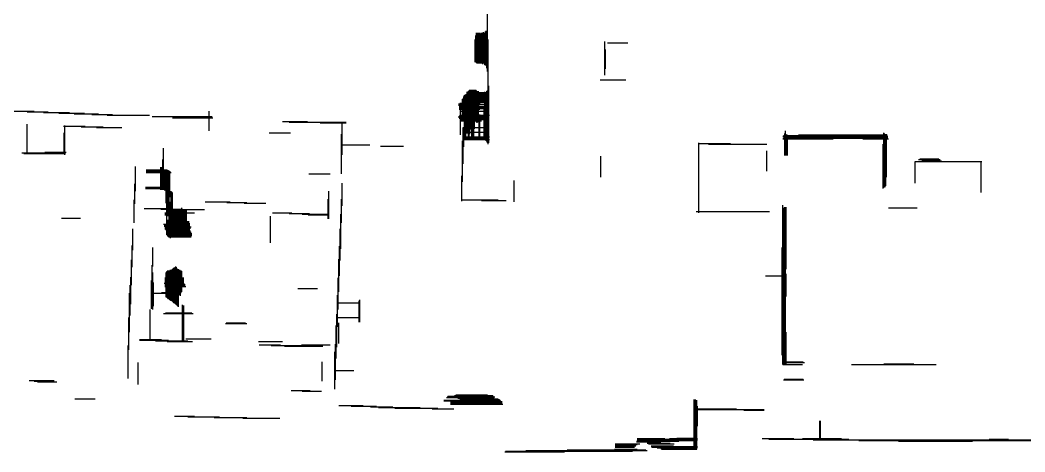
# Model space of a CAD drawing. Extents: x -17.4 to 24.4, y -13.4 to 16.4.
# Drawn here: x -0.58 to 14.6, y -13.45 to -6.93 of the extents above; entities that cross this region are included whole.
import ezdxf

# ---------------------------------------------------------------- set-up
doc = ezdxf.new("R2010")
doc.units = 0
doc.layers.add('1-0_REZ', color=7, linetype='CONTINUOUS')

msp = doc.modelspace()

# ---------------------------------------------------------------- linework, layer by layer
at = {"layer": '1-0_REZ'}
for p, q in [((6.48, -7.7), (6.48, -6.52)), ((6.31, -7.57), (6.31, -7.12)), ((6.32, -7.58), (6.32, -7.13)), ((6.33, -7.57), (6.33, -7.12)), ((6.34, -7.58), (6.34, -7.12)), ((6.35, -7.58), (6.35, -7.12)), ((6.36, -7.58), (6.36, -7.12)), ((6.37, -7.58), (6.37, -7.13)), ((6.38, -7.58), (6.38, -7.13)), ((6.39, -7.58), (6.39, -7.12)), ((6.4, -7.57), (6.4, -7.13)), ((6.41, -7.59), (6.41, -7.12)), ((6.42, -7.57), (6.42, -7.11)), ((6.43, -7.58), (6.43, -7.12)), ((6.44, -7.6), (6.44, -7.13)), ((6.45, -7.61), (6.45, -7.1)), ((6.46, -7.58), (6.46, -7.09)), ((6.47, -7.65), (6.47, -7.13)), ((6.29, -7.56), (6.29, -7.22)), ((6.3, -7.56), (6.3, -7.16)), ((6.49, -8.8), (6.49, -7.22)), ((8.25, -7.76), (8.25, -7.25)), ((8.29, -7.27), (8.6, -7.27)), ((8.26, -7.66), (8.26, -7.37)), ((8.18, -7.83), (8.57, -7.83)), ((6.17, -8.64), (6.17, -8.01)), ((6.17, -8.02), (6.5, -8.02)), ((6.17, -8.04), (6.5, -8.04)), ((6.18, -8.58), (6.18, -8.02)), ((6.18, -8.03), (6.5, -8.03)), ((6.19, -8.73), (6.19, -8)), ((6.2, -8.73), (6.2, -7.99)), ((6.21, -8.65), (6.21, -7.98)), ((6.22, -8.58), (6.22, -7.98)), ((6.23, -8.58), (6.23, -7.98)), ((6.24, -8.73), (6.24, -7.98)), ((6.25, -8.73), (6.25, -7.98)), ((6.26, -8.65), (6.26, -7.98)), ((6.27, -8.73), (6.27, -7.98)), ((6.28, -8.57), (6.28, -7.98)), ((6.29, -8.45), (6.29, -7.98)), ((6.3, -8.46), (6.3, -7.98)), ((6.31, -8.47), (6.31, -7.99)), ((6.32, -8.48), (6.32, -8)), ((6.34, -8.47), (6.34, -8)), ((6.44, -8.74), (6.44, -8.01)), ((6.45, -8.74), (6.45, -8.03)), ((6.47, -8.76), (6.47, -8)), ((6.48, -8.78), (6.48, -7.99)), ((6.5, -8.78), (6.5, -7.92)), ((6.04, -8.19), (6.35, -8.19)), ((6.06, -8.18), (6.37, -8.18)), ((6.07, -8.66), (6.07, -8.18)), ((6.09, -8.17), (6.5, -8.17)), ((6.1, -8.12), (6.5, -8.12)), ((6.1, -8.44), (6.1, -8.12)), ((6.1, -8.14), (6.5, -8.14)), ((6.1, -8.16), (6.5, -8.16)), ((6.11, -8.11), (6.5, -8.11)), ((6.11, -8.45), (6.11, -8.11)), ((6.11, -8.15), (6.5, -8.15)), ((6.12, -8.08), (6.5, -8.08)), ((6.12, -8.46), (6.12, -8.08)), ((6.12, -8.09), (6.5, -8.09)), ((6.13, -8.06), (6.5, -8.06)), ((6.13, -8.59), (6.13, -8.06)), ((6.13, -8.07), (6.5, -8.07)), ((6.13, -8.1), (6.5, -8.1)), ((6.14, -8.73), (6.14, -8.06)), ((6.15, -8.05), (6.5, -8.05)), ((6.15, -8.73), (6.15, -8.05)), ((6.16, -8.61), (6.16, -8.05)), ((-0.82, -8.3), (-0.37, -8.3)), ((-0.48, -8.31), (-0.16, -8.31)), ((-0.23, -8.32), (0.16, -8.32)), ((0, -8.33), (0.39, -8.33)), ((0.23, -8.34), (0.6, -8.34)), ((0.5, -8.35), (0.81, -8.35)), ((2.27, -8.6), (2.27, -8.3)), ((6.04, -8.2), (6.5, -8.2)), ((6.04, -8.21), (6.35, -8.21)), ((6.05, -8.23), (6.5, -8.23)), ((6.05, -8.24), (6.5, -8.24)), ((6.05, -8.25), (6.5, -8.25)), ((6.05, -8.26), (6.5, -8.26)), ((6.05, -8.27), (6.36, -8.27)), ((6.07, -8.3), (6.5, -8.3)), ((6.35, -8.74), (6.35, -8.35)), ((6.36, -8.74), (6.36, -8.35)), ((6.43, -8.74), (6.43, -8.24)), ((6.46, -8.75), (6.46, -8.28)), ((-0.48, -8.94), (-0.48, -8.5)), ((0.73, -8.36), (1.37, -8.36)), ((1.41, -8.38), (2.32, -8.38)), ((1.72, -8.4), (2.33, -8.4)), ((1.9, -8.39), (2.32, -8.39)), ((3.38, -8.46), (3.76, -8.46)), ((3.48, -8.47), (4.34, -8.47)), ((3.95, -8.48), (4.34, -8.48)), ((4.28, -8.96), (4.28, -8.48)), ((6.04, -8.38), (6.5, -8.38)), ((6.04, -8.39), (6.5, -8.39)), ((6.05, -8.37), (6.5, -8.37)), ((6.05, -8.4), (6.5, -8.4)), ((6.05, -8.41), (6.5, -8.41)), ((6.06, -8.42), (6.5, -8.42)), ((6.06, -8.43), (6.5, -8.43)), ((6.07, -8.36), (6.51, -8.36)), ((6.07, -8.45), (6.39, -8.45)), ((0.07, -8.53), (0.4, -8.53)), ((0.08, -8.95), (0.08, -8.63)), ((0.09, -8.96), (0.09, -8.52)), ((0.34, -8.54), (0.67, -8.54)), ((0.57, -8.55), (0.95, -8.55)), ((3.18, -8.63), (3.5, -8.63)), ((4.27, -9.25), (4.27, -8.65)), ((6.11, -8.55), (6.5, -8.55)), ((6.11, -9.1), (6.11, -8.55)), ((6.12, -8.84), (6.12, -8.55)), ((6.19, -8.62), (6.5, -8.62)), ((10.97, -8.97), (10.97, -8.64)), ((10.98, -8.97), (10.98, -8.6)), ((10.99, -8.97), (10.99, -8.65)), ((12.47, -9.46), (12.47, -8.63)), ((12.48, -9.43), (12.48, -8.64)), ((12.49, -9.45), (12.49, -8.65)), ((12.5, -9.43), (12.5, -8.65)), ((12.51, -9.3), (12.51, -8.65)), ((6.1, -9.37), (6.1, -8.75)), ((6.11, -8.69), (6.51, -8.69)), ((6.11, -8.73), (6.51, -8.73)), ((6.12, -8.72), (6.5, -8.72)), ((6.13, -8.71), (6.5, -8.71)), ((9.66, -8.79), (10.15, -8.79)), ((9.67, -9.84), (9.67, -8.78)), ((9.82, -8.8), (10.7, -8.8)), ((10.94, -8.68), (12.53, -8.68)), ((10.94, -8.71), (12.52, -8.71)), ((10.94, -8.72), (11.7, -8.72)), ((10.95, -8.67), (12.52, -8.67)), ((10.95, -8.69), (12.52, -8.69)), ((10.95, -8.7), (12.53, -8.7)), ((11, -8.97), (11, -8.66)), ((11.01, -8.97), (11.01, -8.66)), ((11.18, -8.66), (12.52, -8.66)), ((12.15, -8.72), (12.54, -8.72)), ((12.46, -9.47), (12.46, -8.8)), ((-0.56, -8.93), (0.01, -8.93)), ((-0.53, -8.94), (0.1, -8.94)), ((-0.21, -8.92), (0.11, -8.92)), ((1.58, -9.49), (1.58, -8.86)), ((4.27, -8.81), (4.7, -8.81)), ((4.86, -8.83), (5.21, -8.83)), ((10.7, -9.21), (10.7, -8.9)), ((1.57, -9.49), (1.57, -9.03)), ((8.19, -9.3), (8.19, -8.98)), ((12.94, -9.06), (13.95, -9.06)), ((12.94, -9.39), (12.94, -9.06)), ((12.99, -9.03), (13.32, -9.03)), ((13.01, -9.02), (13.3, -9.02)), ((13.04, -9.05), (13.34, -9.05)), ((13.94, -9.53), (13.94, -9.06)), ((1.16, -9.51), (1.16, -9.14)), ((1.32, -9.19), (1.64, -9.19)), ((1.32, -9.2), (1.66, -9.2)), ((1.32, -9.21), (1.68, -9.21)), ((1.32, -9.22), (1.69, -9.22)), ((1.32, -9.23), (1.7, -9.23)), ((1.54, -9.49), (1.54, -9.15)), ((1.55, -9.49), (1.55, -9.15)), ((1.56, -9.49), (1.56, -9.15)), ((1.59, -9.49), (1.59, -9.19)), ((1.6, -9.5), (1.6, -9.19)), ((1.61, -9.5), (1.61, -9.19)), ((1.62, -9.69), (1.62, -9.19)), ((1.63, -10.17), (1.63, -9.19)), ((1.64, -9.88), (1.64, -9.19)), ((1.65, -9.87), (1.65, -9.2)), ((1.66, -9.88), (1.66, -9.2)), ((1.67, -10.2), (1.67, -9.21)), ((1.68, -9.6), (1.68, -9.21)), ((3.78, -9.25), (4.1, -9.25)), ((1.15, -9.7), (1.15, -9.4)), ((4.28, -9.73), (4.28, -9.39)), ((6.09, -9.66), (6.09, -9.28)), ((6.88, -9.67), (6.88, -9.35)), ((1.31, -9.45), (1.67, -9.45)), ((1.31, -9.47), (1.65, -9.47)), ((1.7, -10.21), (1.7, -9.51)), ((1.71, -10.21), (1.71, -9.52)), ((1.72, -10.21), (1.72, -9.53)), ((4.08, -9.93), (4.08, -9.51)), ((1.14, -9.99), (1.14, -9.64)), ((1.68, -10.2), (1.68, -9.67)), ((1.69, -10.22), (1.69, -9.67)), ((2.21, -9.67), (2.59, -9.67)), ((2.54, -9.68), (2.84, -9.68)), ((2.8, -9.69), (3.13, -9.69)), ((4.07, -9.93), (4.07, -9.63)), ((4.27, -9.99), (4.27, -9.63)), ((6.08, -9.64), (6.64, -9.64)), ((6.39, -9.65), (6.76, -9.65)), ((1.29, -9.77), (1.68, -9.77)), ((1.54, -9.78), (1.87, -9.78)), ((1.6, -9.84), (2.05, -9.84)), ((1.6, -9.85), (1.91, -9.85)), ((1.61, -9.86), (1.92, -9.86)), ((1.73, -10.21), (1.73, -9.78)), ((1.74, -10.21), (1.74, -9.78)), ((1.75, -10.21), (1.75, -9.78)), ((1.76, -10.21), (1.76, -9.78)), ((1.77, -10.21), (1.77, -9.78)), ((1.78, -10.21), (1.78, -9.78)), ((1.79, -10.21), (1.79, -9.78)), ((1.8, -10.21), (1.8, -9.78)), ((1.81, -10.21), (1.81, -9.78)), ((1.81, -9.79), (2.2, -9.79)), ((1.82, -10.21), (1.82, -9.78)), ((1.83, -10.2), (1.83, -9.78)), ((1.84, -10.2), (1.84, -9.78)), ((1.86, -10.2), (1.86, -9.76)), ((1.87, -10.2), (1.87, -9.78)), ((1.88, -10.2), (1.88, -9.79)), ((1.89, -10.2), (1.89, -9.79)), ((1.9, -10.2), (1.9, -9.79)), ((1.91, -10.2), (1.91, -9.79)), ((1.92, -10.2), (1.92, -9.79)), ((1.93, -10.2), (1.93, -9.79)), ((3.23, -9.84), (3.52, -9.84)), ((3.48, -9.85), (3.79, -9.85)), ((3.68, -9.86), (4.08, -9.86)), ((4.26, -10.38), (4.26, -9.86)), ((9.63, -9.82), (10.74, -9.82)), ((10.94, -12.13), (10.94, -9.72)), ((10.95, -12.12), (10.95, -9.77)), ((10.96, -12.12), (10.96, -9.76)), ((10.97, -12.13), (10.97, -9.75)), ((10.98, -12.13), (10.98, -9.75)), ((10.99, -10.69), (10.99, -9.75)), ((12.54, -9.76), (12.97, -9.76)), ((0.04, -9.92), (0.33, -9.92)), ((1.58, -10.01), (1.98, -10.01)), ((1.59, -10.02), (1.98, -10.02)), ((1.6, -9.87), (1.93, -9.87)), ((1.63, -9.95), (1.93, -9.95)), ((1.63, -9.99), (1.97, -9.99)), ((1.63, -10), (1.98, -10)), ((1.64, -9.88), (1.93, -9.88)), ((1.64, -9.96), (1.93, -9.96)), ((1.64, -9.98), (1.97, -9.98)), ((1.65, -9.97), (1.97, -9.97)), ((3.2, -10.29), (3.2, -9.89)), ((3.77, -9.87), (4.08, -9.87)), ((1.12, -10.4), (1.12, -10.08)), ((1.59, -10.03), (1.98, -10.03)), ((1.59, -10.04), (1.98, -10.04)), ((1.6, -10.06), (1.98, -10.06)), ((1.6, -10.08), (1.98, -10.08)), ((1.61, -10.05), (2, -10.05)), ((1.61, -10.07), (1.99, -10.07)), ((1.61, -10.09), (1.98, -10.09)), ((1.62, -10.1), (1.98, -10.1)), ((1.62, -10.11), (1.99, -10.11)), ((1.62, -10.13), (2, -10.13)), ((1.62, -10.14), (1.99, -10.14)), ((1.62, -10.15), (2.01, -10.15)), ((1.63, -10.12), (1.99, -10.12)), ((1.63, -10.16), (2.01, -10.16)), ((1.63, -10.17), (2, -10.17)), ((4.25, -10.56), (4.25, -10.08)), ((1.64, -10.18), (2.01, -10.18)), ((1.65, -10.19), (1.99, -10.19)), ((1.66, -10.2), (2, -10.2)), ((1.11, -10.66), (1.11, -10.33)), ((1.42, -10.65), (1.42, -10.36)), ((4.24, -10.79), (4.24, -10.34)), ((10.93, -11.99), (10.93, -10.36)), ((1.1, -10.93), (1.1, -10.55)), ((4.23, -11.03), (4.23, -10.54)), ((1.41, -11.28), (1.41, -10.63)), ((1.42, -11.3), (1.42, -10.74)), ((1.62, -11.11), (1.62, -10.74)), ((1.63, -11.11), (1.63, -10.73)), ((1.64, -11.12), (1.64, -10.72)), ((1.65, -11.13), (1.65, -10.71)), ((1.66, -11.14), (1.66, -10.71)), ((1.67, -11.14), (1.67, -10.71)), ((1.68, -11.15), (1.68, -10.71)), ((1.69, -11.16), (1.69, -10.7)), ((1.7, -11.17), (1.7, -10.7)), ((1.71, -11.17), (1.71, -10.7)), ((1.72, -11.18), (1.72, -10.69)), ((1.73, -11.19), (1.73, -10.68)), ((1.74, -11.2), (1.74, -10.67)), ((1.75, -11.21), (1.75, -10.67)), ((1.76, -11.21), (1.76, -10.66)), ((1.77, -11.22), (1.77, -10.65)), ((1.78, -11.23), (1.78, -10.66)), ((1.79, -11.24), (1.79, -10.68)), ((1.8, -11.25), (1.8, -10.69)), ((1.81, -11.26), (1.81, -10.69)), ((1.82, -11.08), (1.82, -10.7)), ((1.83, -11.05), (1.83, -10.7)), ((1.84, -11.09), (1.84, -10.71)), ((1.85, -11.04), (1.85, -10.71)), ((1.86, -11.03), (1.86, -10.72)), ((10.99, -11.1), (10.99, -10.76)), ((1.08, -11.39), (1.08, -10.93)), ((1.09, -11.22), (1.09, -10.81)), ((1.4, -11.29), (1.4, -10.86)), ((1.43, -11.25), (1.43, -10.89)), ((1.59, -10.9), (1.89, -10.9)), ((1.6, -10.82), (1.89, -10.82)), ((1.6, -10.83), (1.89, -10.83)), ((1.6, -10.84), (1.89, -10.84)), ((1.6, -10.85), (1.89, -10.85)), ((1.6, -10.86), (1.89, -10.86)), ((1.6, -10.87), (1.89, -10.87)), ((1.6, -10.88), (1.89, -10.88)), ((1.6, -10.89), (1.89, -10.89)), ((1.6, -10.92), (1.91, -10.92)), ((1.61, -10.91), (1.9, -10.91)), ((1.61, -10.93), (1.91, -10.93)), ((4.22, -11.3), (4.22, -10.82)), ((10.68, -10.79), (10.99, -10.79)), ((1.07, -11.64), (1.07, -11.05)), ((1.4, -11.05), (1.83, -11.05)), ((1.55, -11.04), (1.85, -11.04)), ((1.6, -10.94), (1.89, -10.94)), ((1.6, -10.95), (1.92, -10.95)), ((3.61, -10.98), (3.91, -10.98)), ((4.21, -11.56), (4.21, -11.08)), ((1.87, -11.78), (1.87, -11.23)), ((4.21, -11.2), (4.53, -11.2)), ((4.54, -11.49), (4.54, -11.17)), ((4.55, -11.49), (4.55, -11.15)), ((1.38, -11.76), (1.38, -11.3)), ((1.58, -11.36), (2.03, -11.36)), ((1.61, -11.35), (2.01, -11.35)), ((1.88, -11.78), (1.88, -11.24)), ((1.89, -11.79), (1.89, -11.24)), ((4.2, -11.87), (4.2, -11.37)), ((1.06, -11.91), (1.06, -11.42)), ((2.52, -11.51), (2.84, -11.51)), ((2.53, -11.5), (2.82, -11.5)), ((4.19, -12.04), (4.19, -11.54)), ((4.2, -11.42), (4.54, -11.42)), ((4.23, -11.81), (4.23, -11.5)), ((10.99, -12.13), (10.99, -11.64)), ((1.05, -12.34), (1.05, -11.84)), ((1.22, -11.75), (1.55, -11.75)), ((1.22, -11.76), (1.66, -11.76)), ((1.46, -11.77), (1.95, -11.77)), ((1.64, -11.78), (2.02, -11.78)), ((1.92, -11.74), (2.3, -11.74)), ((3.02, -11.78), (3.38, -11.78)), ((3.03, -11.83), (3.35, -11.83)), ((3.21, -11.84), (3.99, -11.84)), ((3.67, -11.83), (4.1, -11.83)), ((4.18, -12.36), (4.18, -11.82)), ((3.41, -11.85), (3.99, -11.85)), ((4.17, -12.5), (4.17, -11.94)), ((1.2, -12.43), (1.2, -12.1)), ((3.98, -12.38), (3.98, -12.09)), ((10.94, -12.09), (11.25, -12.09)), ((10.94, -12.1), (11.27, -12.1)), ((10.94, -12.13), (11.24, -12.13)), ((11.98, -12.13), (13.26, -12.13)), ((12.47, -12.12), (12.92, -12.12)), ((4.17, -12.22), (4.46, -12.22)), ((-0.45, -12.37), (-0.07, -12.37)), ((-0.37, -12.38), (-0.07, -12.38)), ((-0.32, -12.39), (-0.03, -12.39)), ((10.95, -12.36), (11.26, -12.36)), ((10.96, -12.35), (11.25, -12.35)), ((3.51, -12.52), (3.8, -12.52)), ((3.68, -12.53), (3.97, -12.53)), ((5.98, -12.6), (6.56, -12.6)), ((6, -12.59), (6.48, -12.59)), ((0.24, -12.65), (0.55, -12.65)), ((4.23, -12.75), (4.6, -12.75)), ((5.82, -12.67), (6.67, -12.67)), ((5.82, -12.68), (6.68, -12.68)), ((5.86, -12.63), (6.58, -12.63)), ((5.87, -12.62), (6.59, -12.62)), ((5.88, -12.61), (6.57, -12.61)), ((5.92, -12.69), (6.7, -12.69)), ((5.92, -12.7), (6.7, -12.7)), ((5.92, -12.71), (6.69, -12.71)), ((5.92, -12.72), (6.7, -12.72)), ((5.92, -12.73), (6.71, -12.73)), ((6.03, -12.64), (6.58, -12.64)), ((6.06, -12.65), (6.64, -12.65)), ((6.07, -12.66), (6.66, -12.66)), ((9.6, -13.42), (9.6, -12.66)), ((9.61, -13.41), (9.61, -12.66)), ((9.62, -13.01), (9.62, -12.66)), ((9.63, -13.41), (9.63, -12.67)), ((9.64, -13.41), (9.64, -12.67)), ((4.42, -12.76), (4.8, -12.76)), ((4.71, -12.77), (5.05, -12.77)), ((4.83, -12.78), (5.46, -12.78)), ((5.08, -12.79), (5.73, -12.79)), ((5.64, -12.8), (5.97, -12.8)), ((9.59, -12.8), (10.24, -12.8)), ((9.59, -12.81), (10.66, -12.81)), ((9.65, -13.06), (9.65, -12.76)), ((10.35, -12.82), (10.66, -12.82)), ((1.75, -12.91), (2.05, -12.91)), ((1.95, -12.92), (2.43, -12.92)), ((2.35, -12.93), (2.84, -12.93)), ((2.78, -12.94), (3.34, -12.94)), ((11.5, -13.27), (11.5, -12.98)), ((11.51, -13.27), (11.51, -12.98)), ((9.62, -13.41), (9.62, -13.09)), ((8.41, -13.33), (8.78, -13.33)), ((8.41, -13.34), (8.74, -13.34)), ((8.41, -13.35), (8.72, -13.35)), ((8.41, -13.36), (8.72, -13.36)), ((8.73, -13.29), (9.37, -13.29)), ((8.73, -13.3), (9.1, -13.3)), ((8.74, -13.25), (9.16, -13.25)), ((8.74, -13.26), (9.64, -13.26)), ((8.74, -13.27), (9.65, -13.27)), ((8.74, -13.28), (9.64, -13.28)), ((8.89, -13.32), (9.24, -13.32)), ((8.91, -13.33), (9.3, -13.33)), ((8.95, -13.36), (9.29, -13.36)), ((9.23, -13.25), (9.65, -13.25)), ((9.34, -13.24), (9.64, -13.24)), ((10.63, -13.25), (11.11, -13.25)), ((10.73, -13.26), (11.94, -13.26)), ((11.24, -13.25), (11.83, -13.25)), ((11.4, -13.27), (15.68, -13.27)), ((12.09, -13.28), (15.1, -13.28)), ((12.69, -13.29), (13.81, -13.29)), ((14.06, -13.26), (14.35, -13.26)), ((6.74, -13.45), (7.64, -13.45)), ((6.75, -13.44), (8.67, -13.44)), ((7.06, -13.43), (8.89, -13.43)), ((7.68, -13.42), (8.87, -13.42)), ((8.4, -13.41), (8.74, -13.41)), ((8.41, -13.38), (8.7, -13.38)), ((8.95, -13.37), (9.65, -13.37)), ((8.96, -13.38), (9.65, -13.38)), ((9.04, -13.39), (9.64, -13.39)), ((9.1, -13.4), (9.64, -13.4)), ((9.11, -13.41), (9.64, -13.41))]:
    msp.add_line(p, q, dxfattribs=at)

doc.saveas('drawing.dxf')
